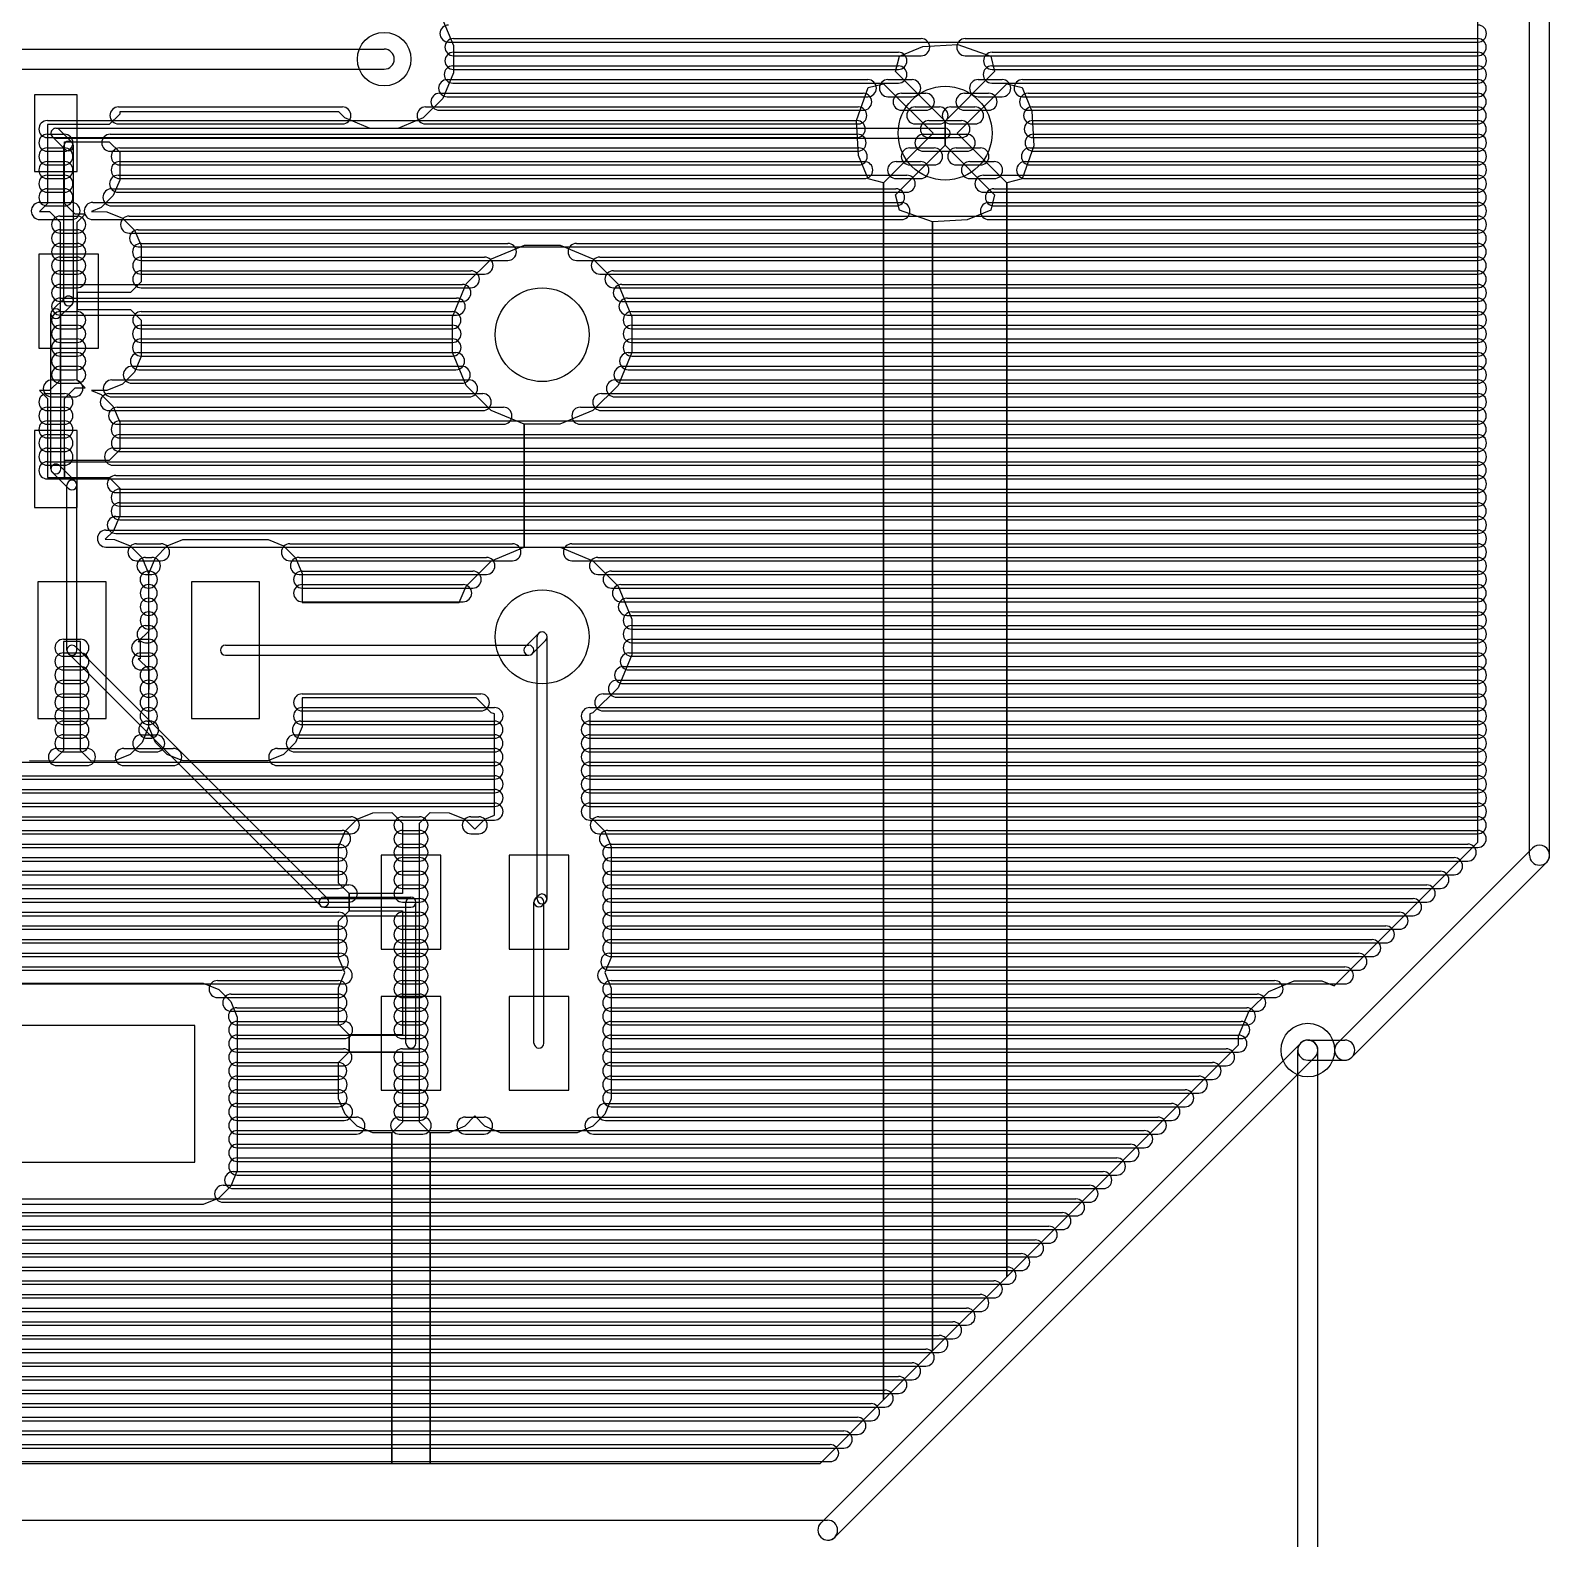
# Model space of a CAD drawing. Extents: x 25909 to 94169, y 14485 to 72115.
# Drawn here: x 30466 to 39370, y 52779 to 61618 of the extents above; entities that cross this region are included whole.
import ezdxf

# ---------------------------------------------------------------- set-up
doc = ezdxf.new("R2010")
doc.units = 0
doc.layers.add('BLACK', color=1, linetype='CONTINUOUS')

msp = doc.modelspace()

# ---------------------------------------------------------------- linework, layer by layer
at = {"layer": 'BLACK'}
for p, q in [((38950, 56860), (38950, 70650)), ((39252, 56785), (39252, 62119)), ((39370, 56785), (39370, 62119)), ((32883, 61679), (32945, 61530)), ((32916, 61550), (38950, 61550)), ((32945, 61570), (35687, 61570)), ((35697, 61524), (35901, 61535)), ((35901, 61535), (36094, 61468)), ((35945, 61570), (38949, 61570)), ((30119, 61509), (32539, 61509)), ((32945, 61530), (32945, 61369)), ((32945, 61490), (35553, 61490)), ((32945, 61470), (35687, 61470)), ((35537, 61377), (35560, 61468)), ((35560, 61468), (35697, 61524)), ((35945, 61470), (38949, 61470)), ((36094, 61468), (36117, 61377)), ((36102, 61490), (38950, 61490)), ((30119, 61391), (32539, 61391)), ((32945, 61369), (32883, 61219)), ((32941, 61410), (35553, 61410)), ((32945, 61390), (35553, 61390)), ((35827, 61087), (35537, 61377)), ((36117, 61377), (35827, 61087)), ((36100, 61410), (38950, 61410)), ((36102, 61390), (38950, 61390)), ((32908, 61330), (35374, 61330)), ((32941, 61310), (35553, 61310)), ((35308, 61090), (35375, 61283)), ((35375, 61283), (35466, 61306)), ((35466, 61306), (35756, 61016)), ((35492, 61330), (35634, 61330)), ((35898, 61016), (36188, 61306)), ((36020, 61330), (36162, 61330)), ((36100, 61310), (38950, 61310)), ((36188, 61306), (36279, 61283)), ((36279, 61283), (36335, 61146)), ((36281, 61330), (38949, 61330)), ((30490, 61241), (30490, 60791)), ((30740, 61241), (30490, 61241)), ((30740, 60791), (30740, 61241)), ((32883, 61219), (32768, 61106)), ((32863, 61250), (35347, 61250)), ((32908, 61230), (35374, 61230)), ((35492, 61230), (35634, 61230)), ((35572, 61250), (35714, 61250)), ((35940, 61250), (36082, 61250)), ((36020, 61230), (36162, 61230)), ((36281, 61230), (38949, 61230)), ((36313, 61250), (38949, 61250)), ((30565, 61090), (35309, 61090)), ((30990, 61128), (30928, 61066)), ((30982, 61170), (32294, 61170)), ((32273, 61141), (30989, 61141)), ((30989, 61141), (30990, 61128)), ((32308, 61106), (32273, 61141)), ((32458, 61044), (32308, 61106)), ((32768, 61106), (32619, 61044)), ((32782, 61170), (35318, 61170)), ((32863, 61150), (35347, 61150)), ((35319, 60886), (35308, 61090)), ((35572, 61150), (35714, 61150)), ((35652, 61170), (35794, 61170)), ((35732, 61090), (35922, 61090)), ((35827, 60945), (35827, 61087)), ((35827, 61087), (35827, 60945)), ((35860, 61170), (36002, 61170)), ((35940, 61150), (36082, 61150)), ((36313, 61150), (38949, 61150)), ((36335, 61146), (36346, 60942)), ((36337, 61170), (38949, 61170)), ((36341, 61090), (38949, 61090)), ((30665, 61066), (30565, 61066)), ((30565, 61066), (30565, 60966)), ((30565, 61010), (30665, 61010)), ((30669, 60921), (30594, 60996)), ((30615, 61045), (35827, 61045)), ((30710, 60962), (30635, 61037)), ((30928, 61066), (30665, 61066)), ((30934, 61010), (35314, 61010)), ((30982, 61070), (32294, 61070)), ((32619, 61044), (32458, 61044)), ((32782, 61070), (35318, 61070)), ((35756, 61016), (35466, 60726)), ((35652, 61070), (35794, 61070)), ((35700, 61010), (35954, 61010)), ((35860, 61070), (36002, 61070)), ((36188, 60726), (35898, 61016)), ((36337, 61070), (38949, 61070)), ((36346, 61010), (38950, 61010)), ((30565, 60990), (35309, 60990)), ((30565, 60966), (30565, 60603)), ((30565, 60930), (30665, 60930)), ((30565, 60910), (30665, 60910)), ((30615, 60987), (35827, 60987)), ((30661, 60033), (30661, 60941)), ((30665, 60603), (30665, 60966)), ((30665, 60966), (30928, 60966)), ((30719, 60033), (30719, 60941)), ((30928, 60966), (30990, 60904)), ((30934, 60910), (35314, 60910)), ((30989, 60930), (35321, 60930)), ((35537, 60655), (35827, 60945)), ((35620, 60930), (35762, 60930)), ((35700, 60910), (35954, 60910)), ((35732, 60990), (35922, 60990)), ((35827, 60945), (36117, 60655)), ((35892, 60930), (36034, 60930)), ((36346, 60942), (36279, 60749)), ((36324, 60930), (38950, 60930)), ((36341, 60990), (38949, 60990)), ((36346, 60910), (38950, 60910)), ((30565, 60850), (30665, 60850)), ((30565, 60830), (30665, 60830)), ((30990, 60904), (30989, 60840)), ((30989, 60850), (35353, 60850)), ((30989, 60840), (30989, 60741)), ((30989, 60830), (35321, 60830)), ((35375, 60749), (35319, 60886)), ((35540, 60850), (35682, 60850)), ((35620, 60830), (35762, 60830)), ((35892, 60830), (36034, 60830)), ((35972, 60850), (36114, 60850)), ((36296, 60850), (38950, 60850)), ((36324, 60830), (38950, 60830)), ((30490, 60791), (30740, 60791)), ((30565, 60770), (30665, 60770)), ((30565, 60750), (30665, 60750)), ((30989, 60741), (30951, 60650)), ((30980, 60770), (35602, 60770)), ((30989, 60750), (35353, 60750)), ((35466, 60726), (35375, 60749)), ((35540, 60750), (35682, 60750)), ((35972, 60750), (36114, 60750)), ((36052, 60770), (38950, 60770)), ((36279, 60749), (36188, 60726)), ((36296, 60750), (38950, 60750)), ((30565, 60690), (30665, 60690)), ((30565, 60670), (30665, 60670)), ((30951, 60650), (30881, 60580)), ((30941, 60690), (35539, 60690)), ((30980, 60670), (35602, 60670)), ((35466, 53592), (35466, 60726)), ((35466, 60726), (35466, 53592)), ((35560, 60564), (35537, 60655)), ((36052, 60670), (38950, 60670)), ((36117, 60655), (36094, 60564)), ((36113, 60690), (38949, 60690)), ((36188, 54314), (36188, 60726)), ((36188, 60726), (36188, 54314)), ((30565, 60603), (30518, 60557)), ((30518, 60557), (30578, 60557)), ((30521, 60610), (30707, 60610)), ((30565, 60590), (30665, 60590)), ((30578, 60557), (30640, 60495)), ((30727, 60541), (30665, 60603)), ((30881, 60580), (30824, 60557)), ((30824, 60557), (30914, 60556)), ((30831, 60610), (35571, 60610)), ((30914, 60556), (31006, 60518)), ((30941, 60590), (35539, 60590)), ((35753, 60497), (35560, 60564)), ((36094, 60564), (35957, 60508)), ((36084, 60610), (38950, 60610)), ((36113, 60590), (38949, 60590)), ((30521, 60510), (30707, 60510)), ((30640, 60530), (30740, 60530)), ((30640, 60495), (30640, 60082)), ((30786, 60542), (30727, 60541)), ((30740, 60495), (30786, 60542)), ((30740, 60082), (30740, 60495)), ((30831, 60510), (35571, 60510)), ((31006, 60518), (31076, 60448)), ((31044, 60530), (38950, 60530)), ((35957, 60508), (35753, 60497)), ((35753, 53879), (35753, 60497)), ((35753, 60497), (35753, 53879)), ((36084, 60510), (38950, 60510)), ((30640, 60450), (30740, 60450)), ((30640, 60430), (30740, 60430)), ((31044, 60430), (38950, 60430)), ((31076, 60448), (31114, 60357)), ((31097, 60450), (38949, 60450)), ((30515, 60307), (30515, 59757)), ((30865, 60307), (30515, 60307)), ((30640, 60370), (30740, 60370)), ((30640, 60350), (30740, 60350)), ((30640, 60290), (30740, 60290)), ((30865, 59757), (30865, 60307)), ((31097, 60350), (38949, 60350)), ((31114, 60370), (33264, 60370)), ((31114, 60357), (31114, 60258)), ((31115, 60290), (33127, 60290)), ((33168, 60280), (33361, 60360)), ((33361, 60360), (33570, 60360)), ((33570, 60360), (33763, 60280)), ((33667, 60370), (38949, 60370)), ((33803, 60290), (38949, 60290)), ((30640, 60270), (30740, 60270)), ((30640, 60210), (30740, 60210)), ((31114, 60270), (33264, 60270)), ((31114, 60258), (31115, 60144)), ((31115, 60210), (33047, 60210)), ((33020, 60133), (33168, 60280)), ((33667, 60270), (38949, 60270)), ((33763, 60280), (33910, 60132)), ((33883, 60210), (38949, 60210)), ((30640, 60190), (30740, 60190)), ((30640, 60130), (32998, 60130)), ((30640, 60110), (30740, 60110)), ((31115, 60144), (31053, 60082)), ((31115, 60190), (33127, 60190)), ((31115, 60110), (33047, 60110)), ((32940, 59940), (33020, 60133)), ((33803, 60190), (38949, 60190)), ((33883, 60110), (38949, 60110)), ((33910, 60132), (33990, 59939)), ((33932, 60130), (38950, 60130)), ((30594, 59978), (30669, 60053)), ((30640, 60082), (30640, 59982)), ((30640, 60050), (32964, 60050)), ((30640, 60030), (32998, 60030)), ((30740, 59982), (30740, 60082)), ((31053, 60082), (30740, 60082)), ((30740, 60082), (30740, 59982)), ((33932, 60030), (38950, 60030)), ((33965, 60050), (38949, 60050)), ((30586, 59049), (30586, 59957)), ((30635, 59937), (30710, 60012)), ((30640, 59982), (30640, 59569)), ((30640, 59970), (30740, 59970)), ((30640, 59950), (32964, 59950)), ((30644, 59049), (30644, 59957)), ((30740, 59569), (30740, 59982)), ((30740, 59982), (31053, 59982)), ((31053, 59982), (31115, 59920)), ((31115, 59970), (32939, 59970)), ((32940, 59731), (32940, 59940)), ((33965, 59950), (38949, 59950)), ((33990, 59970), (38950, 59970)), ((33990, 59939), (33990, 59730)), ((30640, 59890), (30740, 59890)), ((30640, 59870), (30740, 59870)), ((31115, 59920), (31114, 59806)), ((31114, 59890), (32940, 59890)), ((31115, 59870), (32939, 59870)), ((33990, 59890), (38950, 59890)), ((33990, 59870), (38950, 59870)), ((30515, 59757), (30865, 59757)), ((30640, 59810), (30740, 59810)), ((30640, 59790), (30740, 59790)), ((31114, 59810), (32940, 59810)), ((31114, 59806), (31114, 59707)), ((31114, 59790), (32940, 59790)), ((33990, 59810), (38950, 59810)), ((33990, 59790), (38950, 59790)), ((30640, 59730), (30740, 59730)), ((30640, 59710), (30740, 59710)), ((31114, 59707), (31076, 59616)), ((31102, 59730), (32960, 59730)), ((31114, 59710), (32940, 59710)), ((33020, 59538), (32940, 59731)), ((33990, 59730), (33910, 59537)), ((33969, 59730), (38949, 59730)), ((33990, 59710), (38950, 59710)), ((30640, 59650), (30740, 59650)), ((30640, 59630), (30740, 59630)), ((31076, 59616), (31006, 59546)), ((31060, 59650), (32994, 59650)), ((31102, 59630), (32960, 59630)), ((33936, 59650), (38950, 59650)), ((33969, 59630), (38949, 59630)), ((30578, 59507), (30518, 59508)), ((30518, 59508), (30565, 59461)), ((30565, 59490), (30665, 59490)), ((30640, 59569), (30578, 59507)), ((30591, 59570), (30723, 59570)), ((30640, 59550), (30740, 59550)), ((30665, 59461), (30727, 59523)), ((30727, 59523), (30786, 59523)), ((30786, 59523), (30740, 59569)), ((30914, 59508), (30824, 59508)), ((30824, 59508), (30881, 59484)), ((30881, 59484), (30951, 59414)), ((31006, 59546), (30914, 59508)), ((30925, 59490), (33117, 59490)), ((30943, 59570), (33037, 59570)), ((31060, 59550), (32994, 59550)), ((33167, 59390), (33020, 59538)), ((33910, 59537), (33762, 59390)), ((33812, 59490), (38950, 59490)), ((33892, 59570), (38950, 59570)), ((33936, 59550), (38950, 59550)), ((30565, 59461), (30565, 59098)), ((30565, 59410), (30665, 59410)), ((30591, 59470), (30723, 59470)), ((30665, 59098), (30665, 59461)), ((30943, 59470), (33037, 59470)), ((30951, 59414), (30989, 59323)), ((30974, 59410), (33238, 59410)), ((33689, 59410), (38949, 59410)), ((33892, 59470), (38950, 59470)), ((30565, 59390), (30665, 59390)), ((30565, 59330), (30665, 59330)), ((30565, 59310), (30665, 59310)), ((30925, 59390), (33117, 59390)), ((30974, 59310), (33238, 59310)), ((30989, 59330), (38949, 59330)), ((30989, 59323), (30989, 59224)), ((33360, 59310), (33167, 59390)), ((33360, 58589), (33360, 59310)), ((33569, 59310), (33360, 59310)), ((33360, 59310), (33360, 58589)), ((33762, 59390), (33569, 59310)), ((33689, 59310), (38949, 59310)), ((33812, 59390), (38950, 59390)), ((30490, 59273), (30490, 58823)), ((30740, 59273), (30490, 59273)), ((30565, 59250), (30665, 59250)), ((30565, 59230), (30665, 59230)), ((30740, 58823), (30740, 59273)), ((30989, 59230), (38949, 59230)), ((30989, 59224), (30990, 59160)), ((30990, 59250), (38950, 59250)), ((30565, 59170), (30665, 59170)), ((30565, 59150), (30665, 59150)), ((30990, 59160), (30928, 59098)), ((30950, 59170), (38950, 59170)), ((30990, 59150), (38950, 59150)), ((30565, 59098), (30565, 58998)), ((30565, 59090), (38949, 59090)), ((30565, 59070), (30665, 59070)), ((30729, 58975), (30636, 59068)), ((30665, 58998), (30665, 59098)), ((30928, 59098), (30665, 59098)), ((30665, 59098), (30665, 58998)), ((30950, 59070), (38950, 59070)), ((30565, 58998), (30665, 58998)), ((30565, 58990), (38949, 58990)), ((30688, 58934), (30595, 59027)), ((30665, 58998), (30928, 58998)), ((30680, 57986), (30680, 58954)), ((30738, 57986), (30738, 58954)), ((30928, 58998), (30990, 58936)), ((30966, 59010), (38950, 59010)), ((30966, 58910), (38950, 58910)), ((30990, 58936), (30989, 58872)), ((30989, 58930), (38949, 58930)), ((30989, 58872), (30989, 58773)), ((30490, 58823), (30740, 58823)), ((30989, 58773), (30951, 58682)), ((30966, 58770), (38950, 58770)), ((30989, 58850), (38949, 58850)), ((30989, 58830), (38949, 58830)), ((30951, 58682), (30904, 58636)), ((30908, 58690), (38950, 58690)), ((30989, 58750), (38949, 58750)), ((30904, 58636), (30958, 58635)), ((30958, 58635), (31050, 58597)), ((30966, 58670), (38950, 58670)), ((31050, 58597), (31120, 58527)), ((31087, 58610), (31231, 58610)), ((31198, 58527), (31268, 58597)), ((31268, 58597), (31360, 58635)), ((31360, 58635), (31859, 58635)), ((31859, 58635), (31950, 58597)), ((31950, 58597), (32020, 58527)), ((31987, 58610), (33291, 58610)), ((33640, 58610), (38950, 58610)), ((30908, 58590), (38950, 58590)), ((31087, 58510), (31231, 58510)), ((31120, 58527), (31158, 58436)), ((31140, 58530), (31178, 58530)), ((31160, 58436), (31198, 58527)), ((31987, 58510), (33291, 58510)), ((32020, 58527), (32058, 58435)), ((32040, 58530), (33138, 58530)), ((33020, 58362), (33168, 58509)), ((33168, 58509), (33360, 58589)), ((33360, 58589), (33570, 58589)), ((33570, 58589), (33763, 58509)), ((33640, 58510), (38950, 58510)), ((33763, 58509), (33910, 58361)), ((33792, 58530), (38950, 58530)), ((31140, 58430), (31178, 58430)), ((31158, 58450), (31160, 58450)), ((31158, 58436), (31158, 58337)), ((31160, 57537), (31160, 58436)), ((32040, 58430), (33138, 58430)), ((32058, 58450), (33058, 58450)), ((32058, 58435), (32058, 58265)), ((33792, 58430), (38950, 58430)), ((33872, 58450), (38950, 58450)), ((30509, 58386), (30509, 57586)), ((30909, 58386), (30509, 58386)), ((30909, 57586), (30909, 58386)), ((31158, 58350), (31160, 58350)), ((31158, 58337), (31159, 58098)), ((31409, 58386), (31409, 57586)), ((31809, 58386), (31409, 58386)), ((31809, 57586), (31809, 58386)), ((32058, 58370), (33002, 58370)), ((32058, 58350), (33058, 58350)), ((32979, 58265), (33020, 58362)), ((33872, 58350), (38950, 58350)), ((33910, 58361), (33990, 58168)), ((33927, 58370), (38949, 58370)), ((32058, 58270), (33002, 58270)), ((32058, 58265), (32979, 58265)), ((33927, 58270), (38949, 58270)), ((33961, 58290), (38949, 58290)), ((33961, 58190), (38949, 58190)), ((33990, 58210), (38950, 58210)), ((33990, 58168), (33990, 57959)), ((31159, 58098), (31097, 58036)), ((31141, 58130), (31159, 58130)), ((33367, 58007), (33444, 58084)), ((33436, 56528), (33436, 58064)), ((33494, 56528), (33494, 58064)), ((33990, 58130), (38950, 58130)), ((33990, 58110), (38950, 58110)), ((30659, 58050), (30759, 58050)), ((30759, 58036), (30659, 58036)), ((30659, 58036), (30659, 57936)), ((30659, 57970), (30759, 57970)), ((32206, 56530), (30729, 58007)), ((30759, 57936), (30759, 58036)), ((31097, 58036), (31109, 58036)), ((31109, 58050), (31159, 58050)), ((31109, 58036), (31109, 57936)), ((31113, 57970), (31159, 57970)), ((31141, 58030), (31159, 58030)), ((31609, 58015), (33387, 58015)), ((33408, 57966), (33485, 58043)), ((33973, 57970), (38949, 57970)), ((33990, 58050), (38950, 58050)), ((33990, 58030), (38950, 58030)), ((30659, 57950), (30759, 57950)), ((30659, 57936), (30659, 57398)), ((30659, 57890), (30759, 57890)), ((32165, 56489), (30688, 57966)), ((30759, 57398), (30759, 57936)), ((31109, 57936), (31097, 57936)), ((31097, 57936), (31159, 57874)), ((31109, 57950), (31159, 57950)), ((31158, 57890), (31160, 57890)), ((31609, 57957), (33387, 57957)), ((33990, 57959), (33910, 57766)), ((33940, 57890), (38950, 57890)), ((33990, 57950), (38950, 57950)), ((30659, 57870), (30759, 57870)), ((30659, 57810), (30759, 57810)), ((31113, 57870), (31159, 57870)), ((31159, 57874), (31158, 57635)), ((31158, 57810), (31160, 57810)), ((33903, 57810), (38949, 57810)), ((33973, 57870), (38949, 57870)), ((30659, 57790), (30759, 57790)), ((30659, 57730), (30759, 57730)), ((30659, 57710), (30759, 57710)), ((31158, 57790), (31160, 57790)), ((31158, 57730), (31160, 57730)), ((31158, 57710), (31160, 57710)), ((32058, 57730), (33106, 57730)), ((33079, 57707), (32058, 57707)), ((32058, 57707), (32058, 57536)), ((33167, 57619), (33079, 57707)), ((33910, 57766), (33762, 57619)), ((33823, 57730), (38949, 57730)), ((33903, 57710), (38949, 57710)), ((33940, 57790), (38950, 57790)), ((30659, 57650), (30759, 57650)), ((30659, 57630), (30759, 57630)), ((31158, 57650), (31160, 57650)), ((31158, 57635), (31158, 57536)), ((31158, 57630), (31160, 57630)), ((32058, 57650), (33186, 57650)), ((32058, 57630), (33106, 57630)), ((33186, 57612), (33167, 57619)), ((33744, 57650), (38950, 57650)), ((33762, 57619), (33744, 57612)), ((33823, 57630), (38949, 57630)), ((30509, 57586), (30909, 57586)), ((30659, 57570), (30759, 57570)), ((30659, 57550), (30759, 57550)), ((31158, 57536), (31120, 57445)), ((31151, 57570), (31167, 57570)), ((31158, 57550), (31160, 57550)), ((31198, 57445), (31160, 57537)), ((31409, 57586), (31809, 57586)), ((32058, 57536), (32020, 57445)), ((32051, 57570), (33185, 57570)), ((32058, 57550), (33186, 57550)), ((33186, 57019), (33186, 57612)), ((33744, 57612), (33744, 57003)), ((33744, 57570), (38950, 57570)), ((33744, 57550), (38950, 57550)), ((30659, 57490), (30759, 57490)), ((30659, 57470), (30759, 57470)), ((31120, 57445), (31050, 57375)), ((31115, 57490), (31203, 57490)), ((31151, 57470), (31167, 57470)), ((31268, 57375), (31198, 57445)), ((32020, 57445), (31950, 57375)), ((32015, 57490), (33185, 57490)), ((32051, 57470), (33185, 57470)), ((33744, 57490), (38950, 57490)), ((33744, 57470), (38950, 57470)), ((30659, 57398), (30597, 57336)), ((30621, 57410), (30797, 57410)), ((30659, 57390), (30759, 57390)), ((30821, 57336), (30759, 57398)), ((31050, 57375), (30958, 57337)), ((31013, 57410), (31303, 57410)), ((31115, 57390), (31203, 57390)), ((31359, 57337), (31268, 57375)), ((31950, 57375), (31858, 57337)), ((31913, 57410), (33185, 57410)), ((32015, 57390), (33185, 57390)), ((33744, 57410), (38950, 57410)), ((33744, 57390), (38950, 57390)), ((29148, 57330), (33186, 57330)), ((30597, 57336), (30460, 57337)), ((30621, 57310), (30797, 57310)), ((30958, 57337), (30821, 57336)), ((31013, 57310), (31303, 57310)), ((31858, 57337), (31359, 57337)), ((31913, 57310), (33185, 57310)), ((33744, 57330), (38950, 57330)), ((33744, 57310), (38950, 57310)), ((29148, 57250), (33186, 57250)), ((29148, 57230), (33186, 57230)), ((29148, 57170), (33186, 57170)), ((33744, 57250), (38950, 57250)), ((33744, 57230), (38950, 57230)), ((33744, 57170), (38950, 57170)), ((29148, 57150), (33186, 57150)), ((29148, 57090), (33186, 57090)), ((33744, 57150), (38950, 57150)), ((33744, 57090), (38950, 57090)), ((29148, 57070), (33186, 57070)), ((29148, 57010), (32344, 57010)), ((29148, 56990), (33186, 56990)), ((32310, 56925), (32380, 56995)), ((32380, 56995), (32472, 57033)), ((32472, 57033), (32584, 57034)), ((32584, 57034), (32646, 56972)), ((32646, 57010), (32746, 57010)), ((32746, 56972), (32808, 57034)), ((32808, 57034), (32920, 57033)), ((32920, 57033), (33012, 56995)), ((33012, 56995), (33070, 56937)), ((33047, 57010), (33093, 57010)), ((33070, 56937), (33130, 56995)), ((33130, 56995), (33186, 57019)), ((33744, 57070), (38950, 57070)), ((33744, 57003), (33762, 56995)), ((33744, 56990), (38950, 56990)), ((33762, 56995), (33832, 56925)), ((33797, 57010), (38949, 57010)), ((29148, 56930), (32292, 56930)), ((29148, 56910), (32344, 56910)), ((32272, 56834), (32310, 56925)), ((32646, 56972), (32646, 56559)), ((32646, 56930), (32746, 56930)), ((32646, 56910), (32746, 56910)), ((32746, 56559), (32746, 56972)), ((33047, 56910), (33093, 56910)), ((33797, 56910), (38949, 56910)), ((33832, 56925), (33870, 56833)), ((33851, 56930), (38949, 56930)), ((29148, 56850), (32272, 56850)), ((29148, 56830), (32292, 56830)), ((32272, 56735), (32272, 56834)), ((32646, 56850), (32746, 56850)), ((32646, 56830), (32746, 56830)), ((33851, 56830), (38949, 56830)), ((33870, 56850), (38890, 56850)), ((33870, 56833), (33870, 56184)), ((38108, 56018), (38950, 56860)), ((38128, 55684), (39269, 56825)), ((29148, 56770), (32272, 56770)), ((29148, 56750), (32272, 56750)), ((32271, 56621), (32272, 56735)), ((32871, 56784), (32521, 56784)), ((32521, 56784), (32521, 56234)), ((32646, 56770), (32746, 56770)), ((32646, 56750), (32746, 56750)), ((32871, 56234), (32871, 56784)), ((33621, 56784), (33271, 56784)), ((33271, 56784), (33271, 56234)), ((33621, 56234), (33621, 56784)), ((33870, 56770), (38810, 56770)), ((33870, 56750), (38890, 56750)), ((38211, 55601), (39352, 56742)), ((29148, 56690), (32272, 56690)), ((29148, 56670), (32272, 56670)), ((32646, 56690), (32746, 56690)), ((32646, 56670), (32746, 56670)), ((33870, 56690), (38730, 56690)), ((33870, 56670), (38810, 56670)), ((29148, 56610), (32332, 56610)), ((29148, 56590), (32272, 56590)), ((32333, 56559), (32271, 56621)), ((32333, 56459), (32333, 56559)), ((32646, 56559), (32333, 56559)), ((32333, 56559), (32333, 56459)), ((32646, 56610), (32746, 56610)), ((32646, 56590), (32746, 56590)), ((32746, 56459), (32746, 56559)), ((33444, 56549), (33425, 56530)), ((33870, 56610), (38650, 56610)), ((33870, 56590), (38730, 56590)), ((29148, 56530), (32746, 56530)), ((29148, 56510), (32332, 56510)), ((32186, 56538), (32696, 56538)), ((32186, 56480), (32696, 56480)), ((32271, 56397), (32333, 56459)), ((32333, 56459), (32646, 56459)), ((32646, 56510), (32746, 56510)), ((32646, 56459), (32646, 55732)), ((32667, 55683), (32667, 56509)), ((32725, 55683), (32725, 56509)), ((32746, 55732), (32746, 56459)), ((33417, 55683), (33417, 56509)), ((33485, 56508), (33466, 56489)), ((33475, 55683), (33475, 56509)), ((33870, 56530), (38570, 56530)), ((33870, 56510), (38650, 56510)), ((29148, 56450), (32274, 56450)), ((29148, 56430), (32746, 56430)), ((29148, 56370), (32270, 56370)), ((32272, 56283), (32271, 56397)), ((32646, 56450), (32746, 56450)), ((32646, 56370), (32746, 56370)), ((33870, 56450), (38490, 56450)), ((33870, 56430), (38570, 56430)), ((33870, 56370), (38410, 56370)), ((29148, 56350), (32274, 56350)), ((29148, 56290), (32272, 56290)), ((32272, 56184), (32272, 56283)), ((32646, 56350), (32746, 56350)), ((32646, 56290), (32746, 56290)), ((33870, 56350), (38490, 56350)), ((33870, 56290), (38330, 56290)), ((29148, 56270), (32270, 56270)), ((29148, 56210), (32280, 56210)), ((29148, 56190), (32272, 56190)), ((32521, 56234), (32871, 56234)), ((32646, 56270), (32746, 56270)), ((32646, 56210), (32746, 56210)), ((32646, 56190), (32746, 56190)), ((33271, 56234), (33621, 56234)), ((33859, 56210), (38249, 56210)), ((33870, 56270), (38410, 56270)), ((33870, 56190), (38330, 56190)), ((29148, 56130), (32302, 56130)), ((29148, 56110), (32280, 56110)), ((32308, 56096), (32272, 56184)), ((32646, 56130), (32746, 56130)), ((32646, 56110), (32746, 56110)), ((33870, 56184), (33833, 56096)), ((33840, 56130), (38170, 56130)), ((33859, 56110), (38249, 56110)), ((29148, 56030), (32302, 56030)), ((29940, 56035), (30597, 56035)), ((30597, 56035), (30821, 56035)), ((30821, 56035), (31479, 56035)), ((31479, 56035), (31570, 55997)), ((31563, 56050), (32271, 56050)), ((32272, 56007), (32308, 56096)), ((32646, 56050), (32746, 56050)), ((32646, 56030), (32746, 56030)), ((33833, 56096), (33870, 56006)), ((33840, 56030), (38170, 56030)), ((33870, 56050), (37758, 56050)), ((37724, 55986), (37873, 56048)), ((37873, 56048), (38034, 56048)), ((38034, 56048), (38108, 56018)), ((31563, 55950), (32271, 55950)), ((31570, 55997), (31640, 55927)), ((31640, 55927), (31678, 55835)), ((31643, 55970), (32271, 55970)), ((32272, 55908), (32272, 56007)), ((32871, 55957), (32521, 55957)), ((32521, 55957), (32521, 55407)), ((32646, 55970), (32746, 55970)), ((32646, 55950), (32746, 55950)), ((32871, 55407), (32871, 55957)), ((33621, 55957), (33271, 55957)), ((33271, 55957), (33271, 55407)), ((33621, 55407), (33621, 55957)), ((33870, 56006), (33870, 55357)), ((33870, 55970), (37656, 55970)), ((33870, 55950), (37758, 55950)), ((37609, 55873), (37724, 55986)), ((31643, 55870), (32271, 55870)), ((31676, 55890), (32272, 55890)), ((31678, 55835), (31678, 54936)), ((32271, 55794), (32272, 55908)), ((32646, 55890), (32746, 55890)), ((32646, 55870), (32746, 55870)), ((33870, 55890), (37596, 55890)), ((33870, 55870), (37656, 55870)), ((37547, 55723), (37609, 55873)), ((31429, 55786), (29989, 55786)), ((31429, 54986), (31429, 55786)), ((31676, 55790), (32272, 55790)), ((31678, 55810), (32304, 55810)), ((32333, 55732), (32271, 55794)), ((32646, 55810), (32746, 55810)), ((32646, 55790), (32746, 55790)), ((33870, 55810), (37562, 55810)), ((33870, 55790), (37596, 55790)), ((31678, 55730), (32746, 55730)), ((31678, 55710), (32304, 55710)), ((32333, 55632), (32333, 55732)), ((32646, 55732), (32333, 55732)), ((32333, 55732), (32333, 55632)), ((32646, 55710), (32746, 55710)), ((32746, 55632), (32746, 55732)), ((33870, 55730), (37546, 55730)), ((33870, 55710), (37562, 55710)), ((35098, 52870), (37911, 55683)), ((36188, 54314), (37547, 55673)), ((37547, 55673), (37547, 55723)), ((37953, 55701), (38169, 55701)), ((31678, 55650), (32300, 55650)), ((31678, 55630), (32746, 55630)), ((31678, 55570), (32270, 55570)), ((32271, 55570), (32333, 55632)), ((32272, 55456), (32271, 55570)), ((32333, 55632), (32646, 55632)), ((32646, 55650), (32746, 55650)), ((32646, 55632), (32646, 55219)), ((32646, 55570), (32746, 55570)), ((32746, 55219), (32746, 55632)), ((33870, 55650), (37474, 55650)), ((33870, 55630), (37546, 55630)), ((33870, 55570), (37394, 55570)), ((35181, 52787), (37994, 55600)), ((37894, 49342), (37894, 55642)), ((37953, 55583), (38169, 55583)), ((38012, 49342), (38012, 55642)), ((31678, 55550), (32300, 55550)), ((31678, 55490), (32272, 55490)), ((32646, 55550), (32746, 55550)), ((32646, 55490), (32746, 55490)), ((33870, 55550), (37474, 55550)), ((33870, 55490), (37314, 55490)), ((31678, 55470), (32270, 55470)), ((31678, 55410), (32272, 55410)), ((31678, 55390), (32272, 55390)), ((32272, 55357), (32272, 55456)), ((32521, 55407), (32871, 55407)), ((32646, 55470), (32746, 55470)), ((32646, 55410), (32746, 55410)), ((32646, 55390), (32746, 55390)), ((33271, 55407), (33621, 55407)), ((33870, 55470), (37394, 55470)), ((33870, 55410), (37234, 55410)), ((33870, 55390), (37314, 55390)), ((31678, 55330), (32304, 55330)), ((31678, 55310), (32272, 55310)), ((32310, 55266), (32272, 55357)), ((32646, 55330), (32746, 55330)), ((32646, 55310), (32746, 55310)), ((33870, 55357), (33832, 55266)), ((33837, 55330), (37153, 55330)), ((33870, 55310), (37234, 55310)), ((31678, 55250), (32376, 55250)), ((31678, 55230), (32304, 55230)), ((32380, 55196), (32310, 55266)), ((32646, 55219), (32584, 55157)), ((32627, 55250), (32765, 55250)), ((32646, 55230), (32746, 55230)), ((32808, 55157), (32746, 55219)), ((33070, 55256), (33012, 55196)), ((33015, 55250), (33125, 55250)), ((33130, 55196), (33070, 55256)), ((33832, 55266), (33762, 55196)), ((33766, 55250), (37074, 55250)), ((33837, 55230), (37153, 55230)), ((31678, 55170), (36994, 55170)), ((31678, 55150), (32376, 55150)), ((32472, 55158), (32380, 55196)), ((32584, 55157), (32472, 55158)), ((32584, 53220), (32584, 55157)), ((32584, 55157), (32584, 53220)), ((32627, 55150), (32765, 55150)), ((32920, 55158), (32808, 55157)), ((32808, 53220), (32808, 55157)), ((32808, 55157), (32808, 53220)), ((33012, 55196), (32920, 55158)), ((33015, 55150), (33125, 55150)), ((33221, 55158), (33130, 55196)), ((33670, 55158), (33221, 55158)), ((33762, 55196), (33670, 55158)), ((33766, 55150), (37074, 55150)), ((31678, 55090), (36914, 55090)), ((31678, 55070), (36994, 55070)), ((29989, 54986), (31429, 54986)), ((31678, 55010), (36834, 55010)), ((31678, 54990), (36914, 54990)), ((31678, 54936), (31640, 54845)), ((31654, 54930), (36754, 54930)), ((31678, 54910), (36834, 54910)), ((29148, 54770), (36594, 54770)), ((31570, 54775), (31478, 54737)), ((31640, 54845), (31570, 54775)), ((31595, 54850), (36673, 54850)), ((31654, 54830), (36754, 54830)), ((29148, 54690), (36514, 54690)), ((31478, 54737), (29939, 54737)), ((31595, 54750), (36673, 54750)), ((29148, 54670), (36594, 54670)), ((29148, 54610), (36434, 54610)), ((29148, 54590), (36514, 54590)), ((29148, 54530), (36354, 54530)), ((29148, 54510), (36434, 54510)), ((29148, 54430), (36354, 54430)), ((29199, 54450), (36273, 54450)), ((29199, 54350), (36273, 54350)), ((29279, 54370), (36193, 54370)), ((29279, 54270), (36193, 54270)), ((29359, 54290), (36113, 54290)), ((35753, 53879), (36188, 54314)), ((29359, 54190), (36113, 54190)), ((29439, 54210), (36033, 54210)), ((29439, 54110), (36033, 54110)), ((29519, 54130), (35953, 54130)), ((29519, 54030), (35953, 54030)), ((29599, 54050), (35873, 54050)), ((29679, 53970), (35793, 53970)), ((29599, 53950), (35873, 53950)), ((29759, 53890), (35713, 53890)), ((35466, 53592), (35753, 53879)), ((29679, 53870), (35793, 53870)), ((29759, 53790), (35713, 53790)), ((29839, 53810), (35633, 53810)), ((29839, 53710), (35633, 53710)), ((29919, 53730), (35553, 53730)), ((29919, 53630), (35553, 53630)), ((29999, 53650), (35473, 53650)), ((29999, 53550), (35473, 53550)), ((30079, 53570), (35393, 53570)), ((35094, 53220), (35466, 53592)), ((30079, 53470), (35393, 53470)), ((30159, 53490), (35313, 53490)), ((30159, 53390), (35313, 53390)), ((30239, 53410), (35233, 53410)), ((30239, 53310), (35233, 53310)), ((30319, 53330), (35153, 53330)), ((30319, 53230), (35153, 53230)), ((30378, 53220), (32584, 53220)), ((32584, 53220), (32808, 53220)), ((32808, 53220), (35094, 53220)), ((30334, 52887), (35138, 52887))]:
    msp.add_line(p, q, dxfattribs=at)
for centre, radius in [((32539, 61450), 157), ((35827, 61016), 275), ((33465, 59835), 275), ((33465, 58064), 275), ((37953, 55642), 157)]:
    msp.add_circle(centre, radius, dxfattribs=at)
for centre, radius, start, end in [((32916, 61600), 50, 90, 270), ((38950, 61600), 50, 270, 450), ((32945, 61520), 50, 90, 270), ((35687, 61520), 50, 270, 450), ((35945, 61520), 50, 90, 270), ((38949, 61520), 50, 270, 450), ((32539, 61450), 59, 270, 450), ((32945, 61440), 50, 90, 270), ((35553, 61440), 50, 270, 450), ((36102, 61440), 50, 90, 270), ((38950, 61440), 50, 270, 450), ((32941, 61360), 50, 90, 270), ((35553, 61360), 50, 270, 450), ((36100, 61360), 50, 90, 270), ((38950, 61360), 50, 270, 450), ((32908, 61280), 50, 90, 270), ((35374, 61280), 50, 270, 450), ((35492, 61280), 50, 90, 270), ((35634, 61280), 50, 270, 450), ((36020, 61280), 50, 90, 270), ((36162, 61280), 50, 270, 450), ((36281, 61280), 50, 90, 270), ((38949, 61280), 50, 270, 450), ((32863, 61200), 50, 90, 270), ((35347, 61200), 50, 270, 450), ((35572, 61200), 50, 90, 270), ((35714, 61200), 50, 270, 450), ((35940, 61200), 50, 90, 270), ((36082, 61200), 50, 270, 450), ((36313, 61200), 50, 90, 270), ((38949, 61200), 50, 270, 450), ((30565, 61040), 50, 90, 270), ((30982, 61120), 50, 90, 270), ((32294, 61120), 50, 270, 450), ((32782, 61120), 50, 90, 270), ((35309, 61040), 50, 270, 450), ((35318, 61120), 50, 270, 450), ((35652, 61120), 50, 90, 270), ((35732, 61040), 50, 90, 270), ((35794, 61120), 50, 270, 450), ((35860, 61120), 50, 90, 270), ((35922, 61040), 50, 270, 450), ((36002, 61120), 50, 270, 450), ((36337, 61120), 50, 90, 270), ((36341, 61040), 50, 90, 270), ((38949, 61120), 50, 270, 450), ((38949, 61040), 50, 270, 450), ((30565, 60960), 50, 90, 270), ((30615, 61016), 29, 90, 270), ((30615, 61016), 29, 405, 585), ((30665, 60960), 50, 270, 450), ((30934, 60960), 50, 90, 270), ((35314, 60960), 50, 270, 450), ((35700, 60960), 50, 90, 270), ((35827, 61016), 29, 270, 450), ((35954, 60960), 50, 270, 450), ((36346, 60960), 50, 90, 270), ((38950, 60960), 50, 270, 450), ((30565, 60880), 50, 90, 270), ((30690, 60941), 29, 360, 540), ((30665, 60880), 50, 270, 450), ((30689, 60942), 29, 225, 405), ((30989, 60880), 50, 90, 270), ((35321, 60880), 50, 270, 450), ((35620, 60880), 50, 90, 270), ((35762, 60880), 50, 270, 450), ((35892, 60880), 50, 90, 270), ((36034, 60880), 50, 270, 450), ((36324, 60880), 50, 90, 270), ((38950, 60880), 50, 270, 450), ((30565, 60800), 50, 90, 270), ((30665, 60800), 50, 270, 450), ((30989, 60800), 50, 90, 270), ((35353, 60800), 50, 270, 450), ((35540, 60800), 50, 90, 270), ((35682, 60800), 50, 270, 450), ((35972, 60800), 50, 90, 270), ((36114, 60800), 50, 270, 450), ((36296, 60800), 50, 90, 270), ((38950, 60800), 50, 270, 450), ((30565, 60720), 50, 90, 270), ((30665, 60720), 50, 270, 450), ((30980, 60720), 50, 90, 270), ((35602, 60720), 50, 270, 450), ((36052, 60720), 50, 90, 270), ((38950, 60720), 50, 270, 450), ((30565, 60640), 50, 90, 270), ((30665, 60640), 50, 270, 450), ((30941, 60640), 50, 90, 270), ((35539, 60640), 50, 270, 450), ((36113, 60640), 50, 90, 270), ((38949, 60640), 50, 270, 450), ((30521, 60560), 50, 90, 270), ((30707, 60560), 50, 270, 450), ((30831, 60560), 50, 90, 270), ((35571, 60560), 50, 270, 450), ((36084, 60560), 50, 90, 270), ((38950, 60560), 50, 270, 450), ((30640, 60480), 50, 90, 270), ((30740, 60480), 50, 270, 450), ((31044, 60480), 50, 90, 270), ((38950, 60480), 50, 270, 450), ((30640, 60400), 50, 90, 270), ((30740, 60400), 50, 270, 450), ((31097, 60400), 50, 90, 270), ((38949, 60400), 50, 270, 450), ((30640, 60320), 50, 90, 270), ((30640, 60240), 50, 90, 270), ((30740, 60320), 50, 270, 450), ((30740, 60240), 50, 270, 450), ((31114, 60320), 50, 90, 270), ((31115, 60240), 50, 90, 270), ((33127, 60240), 50, 270, 450), ((33264, 60320), 50, 270, 450), ((33667, 60320), 50, 90, 270), ((33803, 60240), 50, 90, 270), ((38949, 60320), 50, 270, 450), ((38949, 60240), 50, 270, 450), ((30640, 60160), 50, 90, 270), ((30740, 60160), 50, 270, 450), ((31115, 60160), 50, 90, 270), ((33047, 60160), 50, 270, 450), ((33883, 60160), 50, 90, 270), ((38949, 60160), 50, 270, 450), ((30640, 60080), 50, 90, 270), ((32998, 60080), 50, 270, 450), ((33932, 60080), 50, 90, 270), ((38950, 60080), 50, 270, 450), ((30640, 60000), 50, 90, 270), ((30690, 60033), 29, 180, 360), ((30689, 60032), 29, 315, 495), ((32964, 60000), 50, 270, 450), ((33965, 60000), 50, 90, 270), ((38949, 60000), 50, 270, 450), ((30615, 59957), 29, 360, 540), ((30615, 59958), 29, 135, 315), ((30640, 59920), 50, 90, 270), ((30740, 59920), 50, 270, 450), ((31115, 59920), 50, 90, 270), ((32939, 59920), 50, 270, 450), ((33990, 59920), 50, 90, 270), ((38950, 59920), 50, 270, 450), ((30640, 59840), 50, 90, 270), ((30740, 59840), 50, 270, 450), ((31114, 59840), 50, 90, 270), ((32940, 59840), 50, 270, 450), ((33990, 59840), 50, 90, 270), ((38950, 59840), 50, 270, 450), ((30640, 59760), 50, 90, 270), ((30740, 59760), 50, 270, 450), ((31114, 59760), 50, 90, 270), ((32940, 59760), 50, 270, 450), ((33990, 59760), 50, 90, 270), ((38950, 59760), 50, 270, 450), ((30640, 59680), 50, 90, 270), ((30740, 59680), 50, 270, 450), ((31102, 59680), 50, 90, 270), ((32960, 59680), 50, 270, 450), ((33969, 59680), 50, 90, 270), ((38949, 59680), 50, 270, 450), ((30640, 59600), 50, 90, 270), ((30740, 59600), 50, 270, 450), ((31060, 59600), 50, 90, 270), ((32994, 59600), 50, 270, 450), ((33936, 59600), 50, 90, 270), ((38950, 59600), 50, 270, 450), ((30565, 59440), 50, 90, 270), ((30591, 59520), 50, 90, 270), ((30665, 59440), 50, 270, 450), ((30723, 59520), 50, 270, 450), ((30925, 59440), 50, 90, 270), ((30943, 59520), 50, 90, 270), ((33037, 59520), 50, 270, 450), ((33117, 59440), 50, 270, 450), ((33812, 59440), 50, 90, 270), ((33892, 59520), 50, 90, 270), ((38950, 59520), 50, 270, 450), ((38950, 59440), 50, 270, 450), ((30565, 59360), 50, 90, 270), ((30665, 59360), 50, 270, 450), ((30974, 59360), 50, 90, 270), ((33238, 59360), 50, 270, 450), ((33689, 59360), 50, 90, 270), ((38949, 59360), 50, 270, 450), ((30565, 59280), 50, 90, 270), ((30665, 59280), 50, 270, 450), ((30989, 59280), 50, 90, 270), ((38949, 59280), 50, 270, 450), ((30565, 59200), 50, 90, 270), ((30665, 59200), 50, 270, 450), ((30990, 59200), 50, 90, 270), ((38950, 59200), 50, 270, 450), ((30565, 59120), 50, 90, 270), ((30665, 59120), 50, 270, 450), ((30950, 59120), 50, 90, 270), ((38950, 59120), 50, 270, 450), ((30565, 59040), 50, 90, 270), ((30615, 59048), 29, 405, 585), ((30615, 59049), 29, 180, 360), ((38949, 59040), 50, 270, 450), ((30709, 58954), 29, 360, 540), ((30709, 58954), 29, 225, 405), ((30966, 58960), 50, 90, 270), ((38950, 58960), 50, 270, 450), ((30989, 58880), 50, 90, 270), ((38949, 58880), 50, 270, 450), ((30966, 58720), 50, 90, 270), ((30989, 58800), 50, 90, 270), ((38949, 58800), 50, 270, 450), ((38950, 58720), 50, 270, 450), ((30908, 58640), 50, 90, 270), ((38950, 58640), 50, 270, 450), ((31087, 58560), 50, 90, 270), ((31231, 58560), 50, 270, 450), ((31987, 58560), 50, 90, 270), ((33291, 58560), 50, 270, 450), ((33640, 58560), 50, 90, 270), ((38950, 58560), 50, 270, 450), ((31140, 58480), 50, 90, 270), ((31178, 58480), 50, 270, 450), ((32040, 58480), 50, 90, 270), ((33138, 58480), 50, 270, 450), ((33792, 58480), 50, 90, 270), ((38950, 58480), 50, 270, 450), ((31158, 58400), 50, 90, 270), ((31160, 58400), 50, 270, 450), ((32058, 58400), 50, 90, 270), ((33058, 58400), 50, 270, 450), ((33872, 58400), 50, 90, 270), ((38950, 58400), 50, 270, 450), ((31159, 58320), 50, 90, 270), ((31159, 58320), 50, 270, 450), ((32058, 58320), 50, 90, 270), ((33002, 58320), 50, 270, 450), ((33927, 58320), 50, 90, 270), ((38949, 58320), 50, 270, 450), ((31159, 58240), 50, 90, 270), ((31159, 58240), 50, 270, 450), ((33961, 58240), 50, 90, 270), ((38949, 58240), 50, 270, 450), ((31159, 58160), 50, 90, 270), ((31159, 58160), 50, 270, 450), ((33990, 58160), 50, 90, 270), ((38950, 58160), 50, 270, 450), ((31141, 58080), 50, 90, 270), ((31159, 58080), 50, 270, 450), ((33465, 58064), 29, 360, 540), ((33465, 58064), 29, 315, 495), ((33990, 58080), 50, 90, 270), ((38950, 58080), 50, 270, 450), ((30659, 58000), 50, 90, 270), ((30659, 57920), 50, 90, 270), ((30709, 57986), 29, 405, 585), ((30709, 57986), 29, 180, 360), ((30759, 58000), 50, 270, 450), ((30759, 57920), 50, 270, 450), ((31109, 58000), 50, 90, 270), ((31113, 57920), 50, 90, 270), ((31159, 58000), 50, 270, 450), ((31159, 57920), 50, 270, 450), ((31609, 57986), 29, 90, 270), ((33387, 57986), 29, 135, 315), ((33387, 57986), 29, 270, 450), ((33973, 57920), 50, 90, 270), ((33990, 58000), 50, 90, 270), ((38949, 57920), 50, 270, 450), ((38950, 58000), 50, 270, 450), ((30659, 57840), 50, 90, 270), ((30759, 57840), 50, 270, 450), ((31158, 57840), 50, 90, 270), ((31160, 57840), 50, 270, 450), ((33940, 57840), 50, 90, 270), ((38950, 57840), 50, 270, 450), ((30659, 57760), 50, 90, 270), ((30759, 57760), 50, 270, 450), ((31158, 57760), 50, 90, 270), ((31160, 57760), 50, 270, 450), ((33903, 57760), 50, 90, 270), ((38949, 57760), 50, 270, 450), ((30659, 57680), 50, 90, 270), ((30759, 57680), 50, 270, 450), ((31158, 57680), 50, 90, 270), ((31160, 57680), 50, 270, 450), ((32058, 57680), 50, 90, 270), ((33106, 57680), 50, 270, 450), ((33823, 57680), 50, 90, 270), ((38949, 57680), 50, 270, 450), ((30659, 57600), 50, 90, 270), ((30759, 57600), 50, 270, 450), ((31158, 57600), 50, 90, 270), ((31160, 57600), 50, 270, 450), ((32058, 57600), 50, 90, 270), ((33186, 57600), 50, 270, 450), ((33744, 57600), 50, 90, 270), ((38950, 57600), 50, 270, 450), ((30659, 57520), 50, 90, 270), ((30759, 57520), 50, 270, 450), ((31151, 57520), 50, 90, 270), ((31167, 57520), 50, 270, 450), ((32051, 57520), 50, 90, 270), ((33185, 57520), 50, 270, 450), ((33744, 57520), 50, 90, 270), ((38950, 57520), 50, 270, 450), ((30659, 57440), 50, 90, 270), ((30759, 57440), 50, 270, 450), ((31115, 57440), 50, 90, 270), ((31203, 57440), 50, 270, 450), ((32015, 57440), 50, 90, 270), ((33185, 57440), 50, 270, 450), ((33744, 57440), 50, 90, 270), ((38950, 57440), 50, 270, 450), ((30621, 57360), 50, 90, 270), ((30797, 57360), 50, 270, 450), ((31013, 57360), 50, 90, 270), ((31303, 57360), 50, 270, 450), ((31913, 57360), 50, 90, 270), ((33185, 57360), 50, 270, 450), ((33744, 57360), 50, 90, 270), ((38950, 57360), 50, 270, 450), ((33186, 57280), 50, 270, 450), ((33744, 57280), 50, 90, 270), ((38950, 57280), 50, 270, 450), ((33186, 57200), 50, 270, 450), ((33186, 57120), 50, 270, 450), ((33744, 57200), 50, 90, 270), ((33744, 57120), 50, 90, 270), ((38950, 57200), 50, 270, 450), ((38950, 57120), 50, 270, 450), ((33186, 57040), 50, 270, 450), ((33744, 57040), 50, 90, 270), ((38950, 57040), 50, 270, 450), ((32344, 56960), 50, 270, 450), ((32646, 56960), 50, 90, 270), ((32746, 56960), 50, 270, 450), ((33047, 56960), 50, 90, 270), ((33093, 56960), 50, 270, 450), ((33797, 56960), 50, 90, 270), ((38949, 56960), 50, 270, 450), ((32292, 56880), 50, 270, 450), ((32646, 56880), 50, 90, 270), ((32746, 56880), 50, 270, 450), ((33851, 56880), 50, 90, 270), ((38949, 56880), 50, 270, 450), ((32272, 56800), 50, 270, 450), ((32646, 56800), 50, 90, 270), ((32746, 56800), 50, 270, 450), ((33870, 56800), 50, 90, 270), ((38890, 56800), 50, 270, 450), ((39311, 56784), 59, 315, 495), ((32272, 56720), 50, 270, 450), ((32646, 56720), 50, 90, 270), ((32746, 56720), 50, 270, 450), ((33870, 56720), 50, 90, 270), ((38810, 56720), 50, 270, 450), ((39311, 56785), 59, 180, 360), ((32272, 56640), 50, 270, 450), ((32646, 56640), 50, 90, 270), ((32746, 56640), 50, 270, 450), ((33870, 56640), 50, 90, 270), ((38730, 56640), 50, 270, 450), ((32332, 56560), 50, 270, 450), ((32646, 56560), 50, 90, 270), ((32746, 56560), 50, 270, 450), ((33464, 56528), 29, -45, 135), ((33870, 56560), 50, 90, 270), ((38650, 56560), 50, 270, 450), ((32186, 56509), 29, 90, 270), ((32185, 56510), 29, 225, 405), ((32696, 56509), 29, 360, 540), ((32696, 56509), 29, 270, 450), ((32746, 56480), 50, 270, 450), ((33446, 56509), 29, 360, 540), ((33446, 56510), 29, 135, 315), ((33465, 56528), 29, 180, 360), ((33870, 56480), 50, 90, 270), ((38570, 56480), 50, 270, 450), ((32270, 56320), 50, 270, 450), ((32274, 56400), 50, 270, 450), ((32646, 56400), 50, 90, 270), ((32646, 56320), 50, 90, 270), ((32746, 56400), 50, 270, 450), ((32746, 56320), 50, 270, 450), ((33870, 56400), 50, 90, 270), ((33870, 56320), 50, 90, 270), ((38410, 56320), 50, 270, 450), ((38490, 56400), 50, 270, 450), ((32272, 56240), 50, 270, 450), ((32646, 56240), 50, 90, 270), ((32746, 56240), 50, 270, 450), ((33870, 56240), 50, 90, 270), ((38330, 56240), 50, 270, 450), ((32280, 56160), 50, 270, 450), ((32646, 56160), 50, 90, 270), ((32746, 56160), 50, 270, 450), ((33859, 56160), 50, 90, 270), ((38249, 56160), 50, 270, 450), ((32302, 56080), 50, 270, 450), ((32646, 56080), 50, 90, 270), ((32746, 56080), 50, 270, 450), ((33840, 56080), 50, 90, 270), ((38170, 56080), 50, 270, 450), ((31563, 56000), 50, 90, 270), ((32271, 56000), 50, 270, 450), ((32646, 56000), 50, 90, 270), ((32746, 56000), 50, 270, 450), ((33870, 56000), 50, 90, 270), ((37758, 56000), 50, 270, 450), ((31643, 55920), 50, 90, 270), ((32271, 55920), 50, 270, 450), ((32646, 55920), 50, 90, 270), ((32746, 55920), 50, 270, 450), ((33870, 55920), 50, 90, 270), ((37656, 55920), 50, 270, 450), ((31676, 55840), 50, 90, 270), ((32272, 55840), 50, 270, 450), ((32646, 55840), 50, 90, 270), ((32746, 55840), 50, 270, 450), ((33870, 55840), 50, 90, 270), ((37596, 55840), 50, 270, 450), ((31678, 55760), 50, 90, 270), ((32304, 55760), 50, 270, 450), ((32646, 55760), 50, 90, 270), ((32746, 55760), 50, 270, 450), ((33870, 55760), 50, 90, 270), ((37562, 55760), 50, 270, 450), ((31678, 55680), 50, 90, 270), ((32696, 55683), 29, 180, 360), ((32746, 55680), 50, 270, 450), ((33446, 55683), 29, 180, 360), ((33870, 55680), 50, 90, 270), ((37546, 55680), 50, 270, 450), ((37953, 55642), 59, 360, 540), ((37953, 55642), 59, 90, 270), ((37952, 55641), 59, 315, 495), ((38169, 55642), 59, 135, 315), ((38169, 55642), 59, 270, 450), ((31678, 55600), 50, 90, 270), ((31678, 55520), 50, 90, 270), ((32270, 55520), 50, 270, 450), ((32300, 55600), 50, 270, 450), ((32646, 55600), 50, 90, 270), ((32646, 55520), 50, 90, 270), ((32746, 55600), 50, 270, 450), ((32746, 55520), 50, 270, 450), ((33870, 55600), 50, 90, 270), ((33870, 55520), 50, 90, 270), ((37394, 55520), 50, 270, 450), ((37474, 55600), 50, 270, 450), ((31678, 55440), 50, 90, 270), ((32272, 55440), 50, 270, 450), ((32646, 55440), 50, 90, 270), ((32746, 55440), 50, 270, 450), ((33870, 55440), 50, 90, 270), ((37314, 55440), 50, 270, 450), ((31678, 55360), 50, 90, 270), ((32272, 55360), 50, 270, 450), ((32646, 55360), 50, 90, 270), ((32746, 55360), 50, 270, 450), ((33870, 55360), 50, 90, 270), ((37234, 55360), 50, 270, 450), ((31678, 55280), 50, 90, 270), ((32304, 55280), 50, 270, 450), ((32646, 55280), 50, 90, 270), ((32746, 55280), 50, 270, 450), ((33837, 55280), 50, 90, 270), ((37153, 55280), 50, 270, 450), ((31678, 55200), 50, 90, 270), ((32376, 55200), 50, 270, 450), ((32627, 55200), 50, 90, 270), ((32765, 55200), 50, 270, 450), ((33015, 55200), 50, 90, 270), ((33125, 55200), 50, 270, 450), ((33766, 55200), 50, 90, 270), ((37074, 55200), 50, 270, 450), ((31678, 55120), 50, 90, 270), ((36994, 55120), 50, 270, 450), ((31678, 55040), 50, 90, 270), ((36914, 55040), 50, 270, 450), ((31678, 54960), 50, 90, 270), ((36834, 54960), 50, 270, 450), ((31654, 54880), 50, 90, 270), ((36754, 54880), 50, 270, 450), ((31595, 54800), 50, 90, 270), ((36594, 54720), 50, 270, 450), ((36673, 54800), 50, 270, 450), ((36514, 54640), 50, 270, 450), ((36434, 54560), 50, 270, 450), ((36354, 54480), 50, 270, 450), ((36273, 54400), 50, 270, 450), ((36193, 54320), 50, 270, 450), ((36113, 54240), 50, 270, 450), ((36033, 54160), 50, 270, 450), ((35953, 54080), 50, 270, 450), ((35793, 53920), 50, 270, 450), ((35873, 54000), 50, 270, 450), ((35713, 53840), 50, 270, 450), ((35633, 53760), 50, 270, 450), ((35553, 53680), 50, 270, 450), ((35473, 53600), 50, 270, 450), ((35393, 53520), 50, 270, 450), ((35313, 53440), 50, 270, 450), ((35233, 53360), 50, 270, 450), ((35153, 53280), 50, 270, 450), ((35140, 52829), 59, 135, 315), ((35138, 52828), 59, 270, 450)]:
    msp.add_arc(centre, radius, start, end, dxfattribs=at)

doc.saveas('drawing.dxf')
